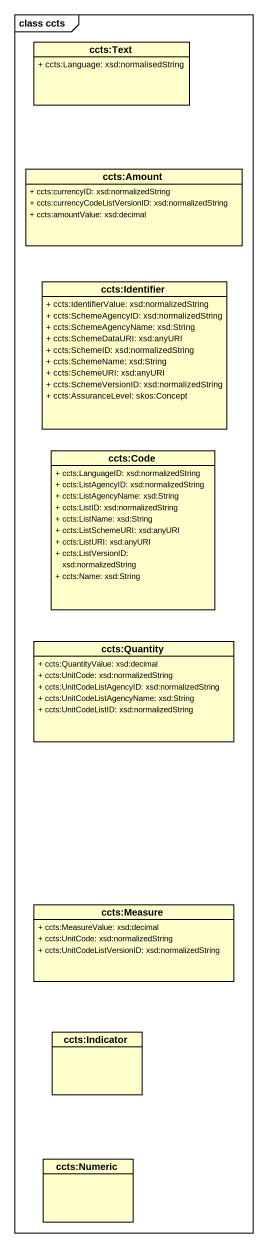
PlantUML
@startuml
mainframe class ccts
hide circle
hide empty members
skinparam classAttributeIconSize 0
class "ccts:Text" as ccts_Text {
  + ccts:Language: xsd:normalisedString
}
class "ccts:Amount" as ccts_Amount {
  + ccts:currencyID: xsd:normalizedString
  + ccts:currencyCodeListVersionID: xsd:normalizedString
  + ccts:amountValue: xsd:decimal
}
class "ccts:Identifier" as ccts_Identifier {
  + ccts:IdentifierValue: xsd:normalizedString
  + ccts:SchemeAgencyID: xsd:normalizedString
  + ccts:SchemeAgencyName: xsd:String
  + ccts:SchemeDataURI: xsd:anyURI
  + ccts:SchemeID: xsd:normalizedString
  + ccts:SchemeName: xsd:String
  + ccts:SchemeURI: xsd:anyURI
  + ccts:SchemeVersionID: xsd:normalizedString
  + ccts:AssuranceLevel: skos:Concept
}
class "ccts:Code" as ccts_Code {
  + ccts:LanguageID: xsd:normalizedString
  + ccts:ListAgencyID: xsd:normalizedString
  + ccts:ListAgencyName: xsd:String
  + ccts:ListID: xsd:normalizedString
  + ccts:ListName: xsd:String
  + ccts:ListSchemeURI: xsd:anyURI
  + ccts:ListURI: xsd:anyURI
  + ccts:ListVersionID: xsd:normalizedString
  + ccts:Name: xsd:String
}
class "ccts:Quantity" as ccts_Quantity {
  + ccts:QuantityValue: xsd:decimal
  + ccts:UnitCode: xsd:normalizedString
  + ccts:UnitCodeListAgencyID: xsd:normalizedString
  + ccts:UnitCodeListAgencyName: xsd:String
  + ccts:UnitCodeListID: xsd:normalizedString
}
class "ccts:Measure" as ccts_Measure {
  + ccts:MeasureValue: xsd:decimal
  + ccts:UnitCode: xsd:normalizedString
  + ccts:UnitCodeListVersionID: xsd:normalizedString
}
class "ccts:Indicator" as ccts_Indicator
class "ccts:Numeric" as ccts_Numeric
@enduml
